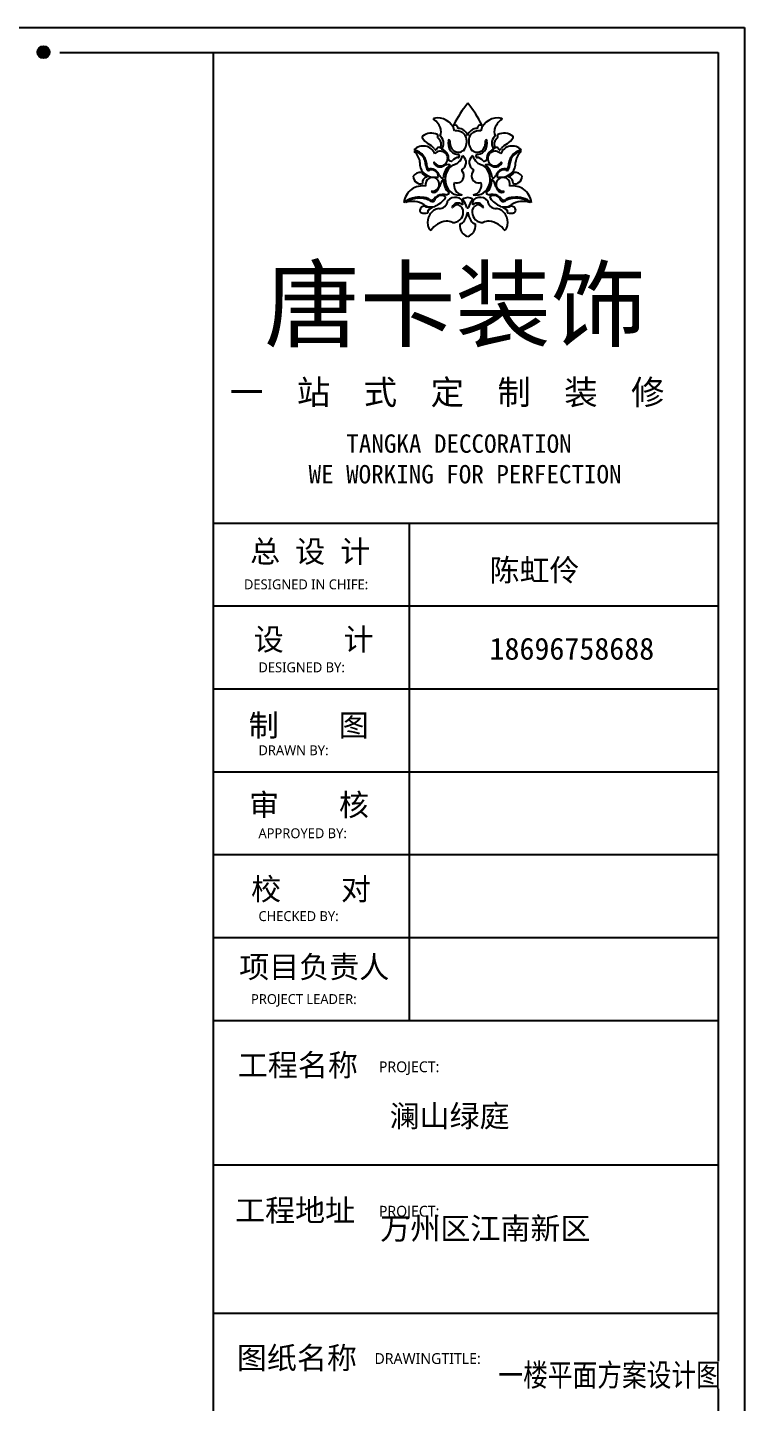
# Model space of a CAD drawing. Header units: millimetres. Extents: x 2919 to 27402, y 1359 to 40342.
# Drawn here: x 23224 to 27402, y 32323 to 40342 of the extents above; entities that cross this region are included whole.
import ezdxf

# ---------------------------------------------------------------- set-up
doc = ezdxf.new("R2010")
doc.units = ezdxf.units.MM
doc.layers.add('DIM', color=1, linetype='Continuous')
doc.styles.add('图框－雅黑', font='')
doc.styles.add('黑体', font='simhei.ttf', dxfattribs={"width": 0.8})
doc.styles.get('图框－雅黑').set_extended_font_data('Microsoft YaHei')

# ---------------------------------------------------------------- blocks, each defined once
blk = doc.blocks.new('4a78gf4t8h7y4u874i78478o478op[pp[[p[[')
at = {"layer": 'DIM'}
h = blk.add_hatch(color=152, dxfattribs=at)
edge = h.paths.add_edge_path()
edge.add_arc((349.93, -2.46), 0.608, 0, 360)
at = {"color": 14}
for centre, radius, start, end in [((400.52, -14.42), 10.66, 140.1265, 153.9099), ((384.16, -14.42), 10.66, 26.0901, 39.8735), ((388.97, -9.15), 0.0576, 129.2482, 281.0811), ((387.94, -10.67), 1.78, 15.1882, 56.6691), ((389.34, -10.81), 1.76, 15.7951, 103.5939), ((395.33, -10.81), 1.76, 76.4061, 164.2049), ((396.73, -10.67), 1.78, 123.3309, 164.8118), ((395.71, -9.15), 0.0576, 258.9189, 50.7518), ((387.91, -10.96), 0.135, 130.8622, 224.8132), ((388.69, -12.05), 1.47, 64.6412, 126.2564), ((389.26, -10.78), 0.0899, 321.3052, 73.6602), ((389.59, -10.92), 0.269, 157.052, 235.895), ((388.6, -10.43), 1.08, 337.9573, 19.9477), ((389.63, -10.85), 0.0353, 157.9573, 229.126), ((389.03, -11.54), 0.887, 354.8606, 49.126), ((390.98, -9.75), 0.0371, 151.5138, 287.6923), ((391.08, -10.19), 0.413, 67.7619, 102.0104), ((391, -9.82), 0.0353, 102.0104, 107.6923), ((391.13, -11.71), 1.38, 58.9189, 93.8184), ((391.22, -9.84), 0.0353, 52.4637, 67.7619), ((391.07, -10.04), 0.289, 356.5308, 52.4637), ((391.39, -10.06), 0.0353, 176.5308, 267.8872), ((391.35, -11.14), 1.05, 19.3354, 87.8872), ((391.26, -11.29), 0.961, 6.6933, 52.8526), ((393.32, -11.14), 1.05, 92.1128, 160.6646), ((393.41, -11.29), 0.961, 127.1474, 173.3067), ((393.55, -11.71), 1.38, 86.1816, 121.0811), ((393.28, -10.06), 0.0353, 272.1128, 3.4692), ((393.61, -10.04), 0.289, 127.5363, 183.4692), ((393.45, -9.84), 0.0353, 112.2381, 127.5363), ((393.6, -10.19), 0.413, 77.9896, 112.2381), ((393.67, -9.82), 0.0353, 72.3077, 77.9896), ((393.7, -9.75), 0.0371, 252.3077, 28.4862), ((395.64, -11.54), 0.887, 130.874, 185.1394), ((396.07, -10.43), 1.08, 160.0523, 202.0427), ((395.04, -10.85), 0.0353, 310.874, 22.0427), ((395.08, -10.92), 0.269, 304.105, 22.948), ((395.41, -10.78), 0.0899, 106.3398, 218.6948), ((395.98, -12.05), 1.47, 53.7436, 115.3588), ((396.76, -10.96), 0.135, 315.1868, 49.1378), ((387.91, -13.27), 1.41, 81.3762, 132.126), ((386.54, -13.91), 1.74, 358.0071, 75.7138), ((389.59, -9.87), 2.14, 212.5017, 235.9747), ((387.86, -13.14), 1.29, 23.2238, 77.9881), ((387.84, -12.94), 1.41, 36.7382, 66.639), ((389.67, -11.57), 0.875, 216.7287, 231.5577), ((389.6, -13.11), 0.737, 249.5535, 139.1764), ((389.14, -12.23), 0.0353, 231.5577, 342.1639), ((389.58, -12.37), 0.419, 116.4667, 162.1639), ((389.45, -12.29), 0.299, 63.1893, 101.2964), ((389.01, -11.66), 0.674, 356.1363, 53.5632), ((389.6, -11.99), 0.0353, 243.1893, 337.7898), ((388.99, -11.74), 0.69, 337.7898, 3.0865), ((389.8, -12.18), 0.0353, 151.0592, 253.2425), ((388.69, -11.57), 1.23, 331.0592, 1.2851), ((389.53, -13.07), 0.895, 352.5078, 73.2425), ((392.12, -11.53), 1.73, 172.5257, 208.8476), ((390.48, -11.33), 0.0798, 8.1, 177.7915), ((391.54, -11.51), 1.22, 211.1976, 261.466), ((392.76, -11.4), 2.2, 177.7524, 191.0961), ((391.39, -11.65), 0.81, 179.3168, 256.3117), ((391.41, -11.73), 0.746, 238.6902, 325.9802), ((390.78, -11.4), 1.46, 320.723, 8.785), ((393.9, -11.4), 1.46, 171.215, 219.277), ((393.26, -11.73), 0.746, 214.0198, 301.3098), ((393.14, -11.51), 1.22, 278.534, 328.8024), ((393.29, -11.65), 0.81, 283.6883, 0.6832), ((392.55, -11.53), 1.73, 331.1524, 7.4743), ((391.91, -11.4), 2.2, 348.9039, 2.2476), ((394.2, -11.33), 0.0798, 2.2085, 171.9), ((395.15, -13.07), 0.895, 106.7575, 187.4922), ((395.08, -13.11), 0.737, 40.8236, 290.4465), ((395.98, -11.57), 1.23, 178.7149, 208.9408), ((394.88, -12.18), 0.0353, 286.7575, 28.9408), ((395.66, -11.66), 0.674, 126.4368, 183.8637), ((395.68, -11.74), 0.69, 176.9135, 202.2102), ((395.07, -11.99), 0.0353, 202.2102, 296.8107), ((395.22, -12.29), 0.299, 78.7036, 116.8107), ((395.1, -12.37), 0.419, 17.8361, 63.5333), ((395.53, -12.23), 0.0353, 197.8361, 308.4423), ((395.01, -11.57), 0.875, 308.4423, 323.2713), ((396.82, -13.14), 1.29, 102.0119, 156.7762), ((396.83, -12.94), 1.41, 113.361, 143.2618), ((395.08, -9.87), 2.14, 304.0253, 327.4983), ((398.13, -13.91), 1.74, 104.2862, 181.9929), ((396.76, -13.27), 1.41, 47.874, 98.6238), ((387.06, -12.43), 0.0342, 74.8794, 225.9526), ((385.98, -13.62), 1.58, 4.0286, 48.0926), ((386.68, -13.81), 1.47, 0, 74.6784), ((388.71, -13.65), 1.17, 173.0412, 225.9752), ((388.99, -13.55), 0.0538, 19.3538, 233.4286), ((389.55, -13.27), 0.677, 208.7612, 309.5254), ((389.7, -13.1), 0.791, 213.1132, 242.9671), ((390.34, -14.54), 0.82, 76.4576, 119.2239), ((390.5, -13.2), 0.0883, 172.5078, 239.2803), ((390.82, -12.67), 0.711, 239.2803, 260.4271), ((390.52, -13.77), 0.0353, 307.2401, 76.4576), ((390.72, -13.28), 0.0883, 260.4271, 316.7001), ((391.65, -14.16), 1.2, 99.0613, 136.7001), ((390.59, -12.53), 1.26, 281.1298, 344.9758), ((391.37, -12.86), 0.149, 266.2388, 96.969), ((391.33, -13.51), 0.849, 300.8242, 48.4938), ((391.83, -12.95), 0.0968, 27.6017, 101.0193), ((393.34, -13.51), 0.849, 131.5062, 239.1758), ((392.84, -12.95), 0.0968, 78.9807, 152.3983), ((394.08, -12.53), 1.26, 195.0242, 258.8702), ((393.3, -12.86), 0.149, 83.031, 273.7612), ((393.02, -14.16), 1.2, 43.2999, 80.9387), ((393.96, -13.28), 0.0883, 223.2999, 279.5729), ((393.85, -12.67), 0.711, 279.5729, 300.7197), ((394.15, -13.77), 0.0353, 103.5424, 232.7599), ((394.33, -14.54), 0.82, 60.7761, 103.5424), ((394.17, -13.2), 0.0883, 300.7197, 7.4922), ((395.13, -13.27), 0.677, 230.4746, 331.2388), ((394.97, -13.1), 0.791, 297.0329, 326.8868), ((395.69, -13.55), 0.0538, 306.5714, 160.6462), ((397.99, -13.81), 1.47, 105.3216, 180), ((395.96, -13.65), 1.17, 314.0248, 6.9588), ((398.7, -13.62), 1.58, 131.9074, 175.9714), ((397.61, -12.43), 0.0342, 314.0474, 105.1206), ((387.65, -15.43), 0.929, 84.7532, 144.0641), ((387.65, -14.88), 0.755, 180, 237.0377), ((388.55, -14.03), 0.942, 210.4367, 249.9982), ((389.02, -13.43), 1.55, 217.4163, 278.2664), ((388.36, -15.52), 0.558, 101.6135, 188.7861), ((388.87, -15.74), 0.771, 121.3658, 188.9576), ((389.5, -13.64), 1.36, 187.5695, 208.1232), ((388.2, -14.95), 0.05, 332.779, 80.1785), ((388.53, -13.88), 0.273, 199.5533, 277.467), ((388.39, -14.1), 0.196, 243.0816, 305.2606), ((388.79, -15.75), 0.74, 25.26, 115.5586), ((388.69, -14.96), 0.726, 0.2025, 105.3957), ((388.61, -15.1), 0.95, 18.0914, 92.663), ((389.05, -7.71), 7.26, 271.5215, 272.9171), ((390.29, -14.26), 0.949, 215.0022, 235.9379), ((389.82, -14.96), 0.104, 234.5376, 331.0679), ((391.52, -15.08), 1.61, 127.2401, 177.4415), ((391.83, -15.19), 1.74, 125.5013, 196.2356), ((390.84, -13.8), 0.0353, 101.1298, 125.5013), ((391.24, -14.82), 0.729, 251.4629, 354.1918), ((391.78, -14.27), 0.0353, 120.8242, 220.5733), ((391.12, -14.84), 0.836, 345.3583, 40.5733), ((393.44, -14.82), 0.729, 185.8082, 288.5371), ((393.55, -14.84), 0.836, 139.4267, 194.6417), ((392.89, -14.27), 0.0353, 319.4267, 59.1758), ((393.83, -13.8), 0.0353, 54.4987, 78.8702), ((392.84, -15.19), 1.74, 343.7644, 54.4987), ((393.16, -15.08), 1.61, 2.5585, 52.7599), ((394.85, -14.96), 0.104, 208.9321, 305.4624), ((394.38, -14.26), 0.949, 304.0621, 324.9978), ((396.06, -15.1), 0.95, 87.337, 161.9086), ((395.88, -15.75), 0.74, 64.4414, 154.74), ((395.98, -14.96), 0.726, 74.6043, 179.7975), ((395.62, -7.71), 7.26, 267.0829, 268.4785), ((395.65, -13.43), 1.55, 261.7336, 322.5837), ((396.14, -13.88), 0.273, 262.533, 340.4467), ((396.29, -14.1), 0.196, 234.7394, 296.9184), ((395.8, -15.74), 0.771, 351.0424, 58.6342), ((395.18, -13.64), 1.36, 331.8768, 352.4305), ((396.47, -14.95), 0.05, 99.8215, 207.221), ((396.32, -15.52), 0.558, 351.2139, 78.3865), ((396.13, -14.03), 0.942, 290.0018, 329.5633), ((397.02, -15.43), 0.929, 35.9359, 95.2468), ((397.02, -14.88), 0.755, 302.9623, 0), ((387.93, -17.78), 2, 126.5288, 172.2908), ((387.87, -17.98), 2.13, 83.6236, 122.0818), ((387.62, -15.01), 0.633, 228.6787, 287.3696), ((388.8, -15.68), 0.703, 259.5615, 20.9149), ((388.97, -16.09), 0.407, 224.1862, 316.2123), ((388.18, -15.46), 1.42, 319.9735, 342.4303), ((390.87, -16.19), 1.38, 133.151, 167.6467), ((391.6, -15.32), 1.67, 175.1933, 227.5514), ((391.55, -15.33), 1.44, 194.0716, 279.6886), ((391.92, -15.79), 0.96, 163.0666, 262.1452), ((392.75, -15.79), 0.96, 277.8548, 16.9334), ((393.12, -15.33), 1.44, 260.3114, 345.9284), ((393.07, -15.32), 1.67, 312.4486, 4.8067), ((393.8, -16.19), 1.38, 12.3533, 46.849), ((396.5, -15.46), 1.42, 197.5697, 220.0265), ((395.87, -15.68), 0.703, 159.0851, 280.4385), ((395.71, -16.09), 0.407, 223.7877, 315.8138), ((396.8, -17.98), 2.13, 57.9182, 96.3764), ((397.06, -15.01), 0.633, 252.6304, 311.3213), ((396.74, -17.78), 2, 7.7092, 53.4712), ((387.52, -19.55), 2.57, 83.4622, 127.5016), ((387.49, -19.53), 2.45, 94.6709, 124.2198), ((386.79, -19.69), 2.29, 58.8938, 107.2806), ((387.57, -19.25), 2.17, 124.0654, 124.0984), ((387.57, -19.25), 2.17, 64.6612, 97.4061), ((388.07, -18.39), 0.54, 94.8887, 168.4928), ((387.81, -18.35), 1.35, 58.5893, 90), ((388.67, -16.71), 1.24, 231.9681, 287.3787), ((388.61, -16.8), 1.21, 240.6364, 277.7844), ((388.79, -16.99), 0.412, 224.8879, 301.4969), ((388.72, -16.98), 0.301, 226.3303, 319.3723), ((389.81, -17.76), 1.04, 91.662, 145.9124), ((389.73, -17.53), 0.747, 118.9529, 165.3858), ((388.26, -15.8), 2.23, 290.5042, 325.7046), ((389.7, -17.53), 0.734, 58.0105, 121.5848), ((389.51, -17.29), 0.82, 265.3598, 357.0098), ((389.89, -18.07), 1.36, 76.8841, 94.5878), ((390.02, -16.99), 0.112, 323.3299, 48.7162), ((390.2, -16.44), 0.305, 270, 317.0051), ((391.07, -17.97), 0.974, 78.6083, 139.2522), ((390.41, -16.59), 0.0632, 275.5696, 64.8036), ((391.42, -18.26), 0.715, 108.8098, 154.5449), ((394.54, -21.9), 5.37, 130.0673, 133.568), ((391.34, -18.36), 0.62, 81.7972, 114.6957), ((391.33, -18.5), 0.931, 56.2301, 98.8468), ((391.26, -17.62), 0.599, 349.5157, 90), ((391.15, -18.44), 0.749, 354.4334, 68.5639), ((392.37, -18.02), 1, 91.8098, 122.7133), ((389.55, -18.89), 2.85, 17.7866, 36.9845), ((392.31, -18.02), 1, 57.2867, 88.1902), ((395.12, -18.89), 2.85, 143.0155, 162.2134), ((393.52, -18.44), 0.749, 111.4361, 185.5666), ((393.41, -17.62), 0.599, 90, 190.4843), ((393.34, -18.5), 0.931, 81.1532, 123.7699), ((393.34, -18.36), 0.62, 65.3043, 98.2028), ((393.6, -17.97), 0.974, 40.7478, 101.3917), ((393.25, -18.26), 0.715, 25.4551, 71.1902), ((390.14, -21.9), 5.37, 46.432, 49.9327), ((394.26, -16.59), 0.0632, 115.1964, 264.4304), ((394.48, -16.44), 0.305, 222.9949, 270), ((395.16, -17.29), 0.82, 182.9902, 274.6402), ((394.78, -18.07), 1.36, 85.4122, 103.1159), ((394.66, -16.99), 0.112, 131.2838, 216.6701), ((396.41, -15.8), 2.23, 214.2954, 249.4958), ((394.97, -17.53), 0.734, 58.4152, 121.9895), ((394.86, -17.76), 1.04, 34.0876, 88.338), ((394.95, -17.53), 0.747, 14.6142, 61.0471), ((396, -16.71), 1.24, 252.6213, 308.0319), ((395.89, -16.99), 0.412, 238.5031, 315.1121), ((395.95, -16.98), 0.301, 220.6277, 313.6697), ((396.06, -16.8), 1.21, 262.2156, 299.3636), ((396.86, -18.35), 1.35, 90, 121.4107), ((397.11, -19.25), 2.17, 82.5939, 115.3388), ((396.61, -18.39), 0.54, 11.5072, 85.1113), ((397.88, -19.69), 2.29, 72.7194, 121.1062), ((397.16, -19.55), 2.57, 52.4984, 96.5378), ((397.19, -19.53), 2.45, 55.7802, 85.3291), ((397.11, -19.25), 2.17, 55.9016, 55.9346), ((387.76, -18.32), 0.227, 169.8563, 264.6153), ((388.03, -17.41), 1.17, 251.927, 286.0861), ((389.69, -19.46), 1.37, 100.2396, 193.755), ((388.34, -18.5), 0.0353, 286.0861, 344.8944), ((388.39, -18.34), 0.035, 59.2344, 223.0521), ((388.14, -18.45), 0.242, 344.8944, 21.2645), ((390.41, -20.28), 2.81, 125.5995, 135.4377), ((390.81, -17.97), 0.0444, 149.1897, 294.3192), ((390.88, -18.49), 1.02, 265.7547, 358.7898), ((389.63, -17.95), 2.76, 330.3204, 349.1422), ((392.3, -18.01), 0.038, 194.2401, 344.8346), ((392.37, -18.01), 0.038, 195.1654, 345.7599), ((395.05, -17.95), 2.76, 190.8578, 209.6796), ((393.8, -18.49), 1.02, 181.2102, 274.2453), ((393.86, -17.97), 0.0444, 245.6808, 30.8103), ((394.98, -19.46), 1.37, 346.245, 79.7604), ((394.26, -20.28), 2.81, 44.5623, 54.4005), ((396.28, -18.34), 0.035, 316.9479, 120.7656), ((396.53, -18.45), 0.242, 158.7355, 195.1056), ((396.33, -18.5), 0.0353, 195.1056, 253.9139), ((396.65, -17.41), 1.17, 253.9139, 288.073), ((396.91, -18.32), 0.227, 275.3847, 10.1437), ((389.29, -19.63), 0.945, 189.3675, 226.8283), ((390.42, -21.48), 2.12, 96.2113, 146.9584), ((390.01, -21.65), 2.29, 69.6744, 85.474), ((392.76, -19.83), 1.21, 173.3336, 213.7525), ((391.06, -18.59), 1.21, 294.2165, 322.9291), ((392.79, -19.65), 1.35, 219.4606, 250.2059), ((391.88, -19.65), 1.35, 289.7941, 320.5394), ((393.61, -18.59), 1.21, 217.0709, 245.7835), ((391.91, -19.83), 1.21, 326.2475, 6.6664), ((394.67, -21.65), 2.29, 94.526, 110.3256), ((394.26, -21.48), 2.12, 33.0416, 83.7887), ((395.38, -19.63), 0.945, 313.1717, 350.6325)]:
    blk.add_arc(centre, radius, start, end, dxfattribs=at)
at = {"layer": 'DIM', "color": 152, "linetype": 'ByBlock'}
for p, q in [((0, 0), (420, 0)), ((420, 0), (420, -290.47)), ((351.58, -2.51), (417.37, -2.51)), ((417.37, -2.51), (417.37, -286.68))]:
    blk.add_line(p, q, dxfattribs=at)
at = {"layer": 'DIM', "color": 152}
for p, q in [((366.93, -286.68), (366.93, -2.51)), ((366.93, -49.59), (417.37, -49.59)), ((386.47, -49.59), (386.47, -99.37)), ((417.37, -57.89), (366.93, -57.89)), ((417.37, -66.19), (366.93, -66.19)), ((417.37, -74.49), (366.93, -74.49)), ((417.37, -82.78), (366.93, -82.78)), ((417.37, -91.08), (366.93, -91.08)), ((417.37, -99.37), (366.93, -99.37)), ((417.37, -113.83), (366.93, -113.83)), ((417.37, -128.67), (366.93, -128.67))]:
    blk.add_line(p, q, dxfattribs=at)
blk.add_circle((349.93, -2.46), 0.608, dxfattribs=at)
at = {"layer": 'DIM', "color": 152, "lineweight": -3, "style": '黑体'}
for s, height, p in [('唐卡装饰', 7, (372.01, -31.21)), ('一  站  式  定  制  装  修', 2.4529, (368.57, -37.72)), ('   TANGKA DECCORATION', 1.8397, (376.45, -42.55)), ('WE WORKING FOR PERFECTION', 1.8397, (376.43, -45.61)), ('总 设 计', 2.2, (370.59, -53.52)), ('陈虹伶', 2.2, (394.52, -55.39)), (' 设    计', 2.2, (369.45, -62.31)), ('18696758688', 2.2, (394.52, -63.25)), ('制    图', 2.2, (370.45, -70.92)), ('审    核', 2.2, (370.48, -78.87)), ('校    对', 2.2, (370.68, -87.3)), ('项目负责人', 2.2, (369.49, -95.09)), ('工程名称', 2.2, (369.36, -104.91)), ('澜山绿庭', 2.2, (384.52, -110)), ('工程地址', 2.2, (369.08, -119.44)), ('万州区江南新区', 2.2, (383.6, -121.25)), ('图纸名称', 2.2, (369.26, -134.2))]:
    blk.add_text(s, height=height, dxfattribs=at).set_placement(p)
at = {"layer": 'DIM', "color": 152, "style": '图框－雅黑'}
for s, height, p in [('DESIGNED IN CHIFE:', 0.9907, (369.97, -56.21)), ('DESIGNED BY:', 0.9907, (371.42, -64.51)), ('DRAWN BY:', 0.991, (371.42, -72.81)), ('APPROYED BY:', 0.9907, (371.42, -81.11)), ('CHECKED BY:', 0.9907, (371.42, -89.4)), ('PROJECT LEADER:', 0.9907, (370.68, -97.7)), ('PROJECT:', 1.081, (383.46, -104.52)), ('PROJECT:', 1.081, (383.46, -118.97)), ('DRAWINGTITLE:', 1.0808, (383.02, -133.71))]:
    blk.add_text(s, height=height, dxfattribs=at).set_placement(p)

msp = doc.modelspace()

# ---------------------------------------------------------------- block references
at = {"layer": 'DIM', "xscale": 58.29279913964817, "yscale": 58.29279913964817, "zscale": 58.29279913964817}
msp.add_blockref('4a78gf4t8h7y4u874i78478o478op[pp[[p[[', (2918.9, 40341.7), dxfattribs=at)

# ---------------------------------------------------------------- next in the draw order: texts
at = {"color": 51, "insert": (26616.4, 32475.7), "char_height": 132, "attachment_point": 5, "style": '黑体', "bg_fill": 3, "box_fill_scale": 1.1, "bg_fill_color": 256, "bg_fill_true_color": 13158600, "bg_fill_transparency": 0}
msp.add_mtext('一楼平面方案设计图', dxfattribs=at)

doc.saveas('drawing.dxf')
